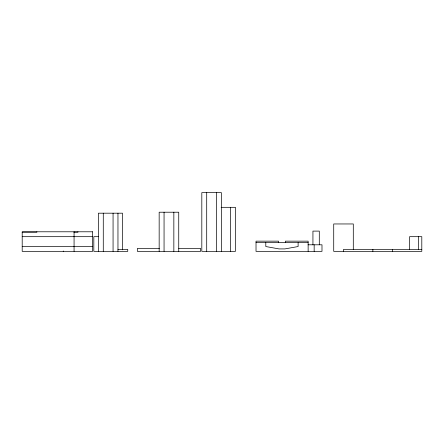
<?xml version="1.0" encoding="UTF-8"?>
<svg xmlns="http://www.w3.org/2000/svg" width="444" height="444" viewBox="0 0 444 444"><rect width="100%" height="100%" fill="white"/><g stroke="black" fill="none" stroke-linecap="round" stroke-linejoin="round"><path stroke-width="0.67" d="M221.134 207.32L235.448 207.32L235.448 251.359L201.815 251.359L201.815 192.641L221.384 192.641L221.384 251.359M22.2 232.201L36.88 232.201L36.88 231.785M73.937 232.201L77.939 232.201L77.939 231.785M22.2 236.68L74.07 236.68M74.187 236.68L92.618 236.68M98.49 236.68L93.817 236.68L93.817 251.359L127.744 251.359L127.744 249.4L117.96 249.4M256.022 242.624L308.136 242.624M308.036 244.799L321.989 244.799L321.989 251.359L256.022 251.359L256.022 241.153L278.532 241.153L278.532 242.391M22.2 246.464L74.07 246.464M74.187 246.464L92.618 246.464M159.363 248.424L137.385 248.424L137.385 251.359L200.605 251.359L200.605 248.424L178.76 248.424M421.8 249.4L343.512 249.4L343.512 251.359M418.376 236.68L418.376 249.4M409.568 249.4L409.568 236.68L421.8 236.68L421.8 251.359L333.721 251.359L333.721 223.959L353.296 223.959L353.296 249.4M392.441 249.4L392.441 251.359M372.866 249.4L372.866 251.359M319.297 244.799L319.297 231.102L312.937 231.102L312.937 244.799M314.158 244.799L314.158 251.359M308.136 251.359L308.136 241.153L285.381 241.153L285.381 242.391M298.118 242.624L298.118 246.537L284.893 248.912L279.021 248.912L265.795 246.537L265.795 242.624M230.553 207.32L230.553 251.359M216.494 192.641L216.494 251.359M206.704 192.641L206.704 251.359M178.738 251.359L178.738 212.215L159.163 212.215L159.163 251.359M173.843 212.215L173.843 251.359M164.058 212.215L164.058 251.359M122.494 249.839L122.494 213.192L98.385 213.192L98.385 251.359M117.96 213.192L117.96 251.359M113.065 213.192L113.065 251.359M103.28 213.192L103.28 251.359M74.07 231.785L74.07 251.359M63.259 250.988L63.259 251.359M92.618 231.785L22.2 231.785L22.2 251.359L92.618 251.359L92.618 231.785"/></g></svg>
